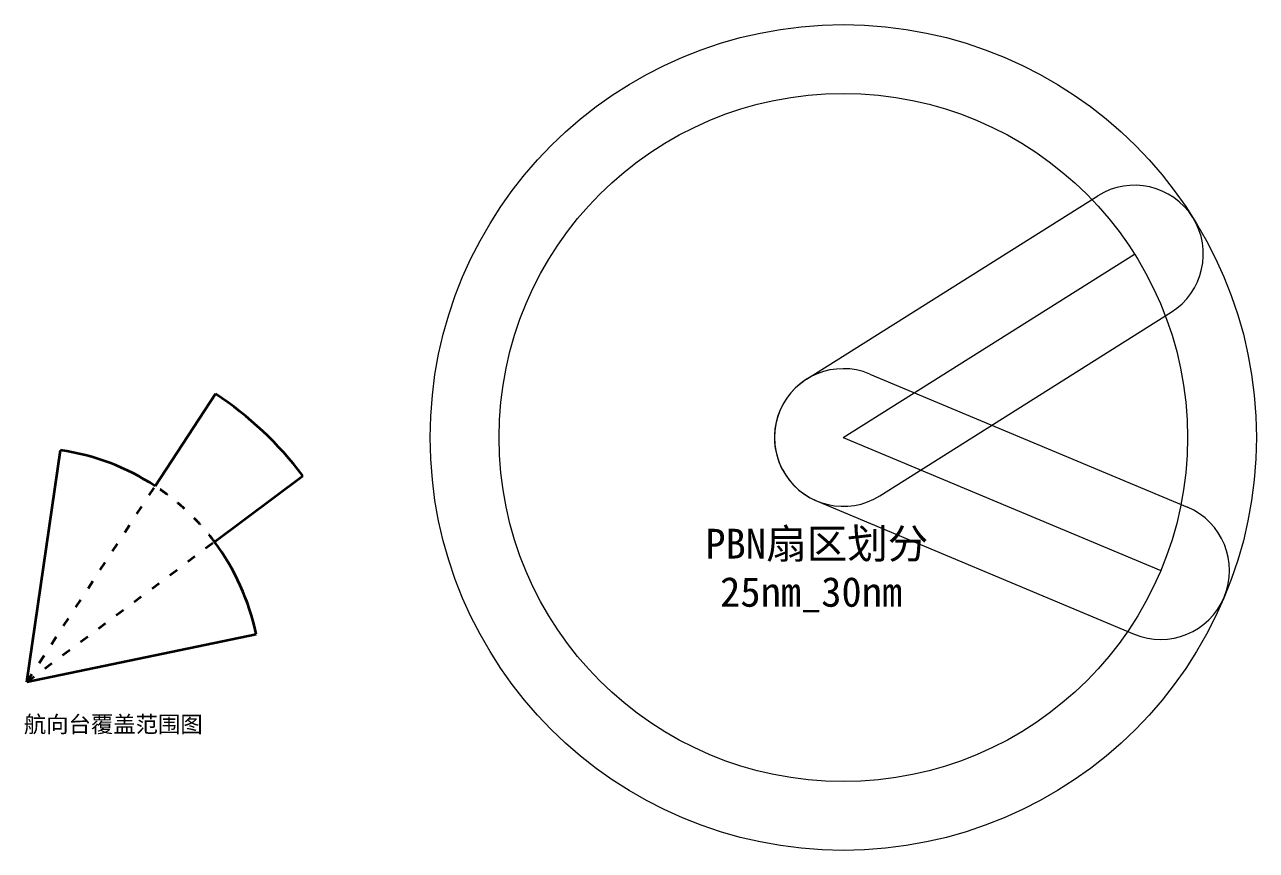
# Model space of a CAD drawing. Header units: metres. Extents: x 19099176 to 20012161, y 3456532 to 4050667.
# Drawn here: x 19099176 to 19264846, y 3889683 to 4000803 of the extents above; entities that cross this region are included whole.
import ezdxf

# ---------------------------------------------------------------- set-up
doc = ezdxf.new("R2010")
doc.units = ezdxf.units.M
doc.header["$MEASUREMENT"] = 0
doc.linetypes.add('ACAD_ISO03W100', pattern=[30, 12, -18])
doc.layers.get('0').update_dxf_attribs({"color": 250, "lineweight": 0})
doc.layers.add('0.8 14进近点', color=7, linetype='Continuous')
doc.styles.add('Legend', font='simhei.ttf')

# ---------------------------------------------------------------- blocks, each defined once
blk = doc.blocks.new('*U21')
for p, q in [((-4938, 7834), (34231, 32522)), ((0, 0), (39169, 24688)), ((4938, -7834), (44106, 16854)), ((3583, 8539), (46277, -9376)), ((0, 0), (42694, -17914)), ((-3583, -8539), (39111, -26453))]:
    blk.add_line(p, q)
for radius in [55560, 46300]:
    blk.add_circle((0, 0), radius)
for centre, start, end in [((39169, 24688), 302.2233, 122.2233), ((0, 0), 67.23698, 247.23698), ((0, 0), 122.2233, 302.2233), ((42694, -17914), 247.23698, 67.23698)]:
    blk.add_arc(centre, 9260, start, end)
blk = doc.blocks.new('*U147')
at = {"layer": '0.8 14进近点', "color": 5, "linetype": 'Continuous', "lineweight": 35}
for p, q in [((17257, 26333), (25378, 38726)), ((25223, 18843), (37092, 27711))]:
    blk.add_line(p, q, dxfattribs=at)
at = {"layer": '0.8 14进近点', "color": 6, "linetype": 'Continuous', "lineweight": 35}
for q in [(4511, 31159), (30823, 6418)]:
    blk.add_line((0, 0), q, dxfattribs=at)
at = {"layer": '0.8 14进近点', "color": 5, "linetype": 'ACAD_ISO03W100', "lineweight": 35, "ltscale": 100}
for q in [(17257, 26333), (25223, 18843)]:
    blk.add_line((0, 0), q, dxfattribs=at)
at = {"layer": '0.8 14进近点', "color": 5, "linetype": 'Continuous', "lineweight": 35}
blk.add_arc((0, 0), 46300, 36.76253, 56.76253, dxfattribs=at)
at = {"layer": '0.8 14进近点', "color": 6, "linetype": 'Continuous', "lineweight": 35}
for start, end in [(56.76253, 81.76253), (11.76253, 36.76253)]:
    blk.add_arc((0, 0), 31484, start, end, dxfattribs=at)
at = {"layer": '0.8 14进近点', "color": 6, "linetype": 'ACAD_ISO03W100', "lineweight": 35, "ltscale": 100}
blk.add_arc((0, 0), 31484, 36.76253, 56.76253, dxfattribs=at)

msp = doc.modelspace()

# ---------------------------------------------------------------- block references
msp.add_blockref('*U21', (19209286.125, 3945243.469))
at = {"color": 5, "linetype": 'Continuous', "lineweight": -3}
msp.add_blockref('*U147', (19099484.176, 3912375.615), dxfattribs=at)

# ---------------------------------------------------------------- texts
at = {"style": 'Legend'}
for s, p in [('PBN扇区划分', (19190732.813, 3928957.812)), ('25nm_30nm', (19192716.265, 3922468.528))]:
    msp.add_text(s, height=4000, rotation=0.00225485, dxfattribs=at).set_placement(p)
msp.add_text('航向台覆盖范围图', height=2204.1582, dxfattribs=at).set_placement((19099074.249, 3905554.783))

doc.saveas('drawing.dxf')
